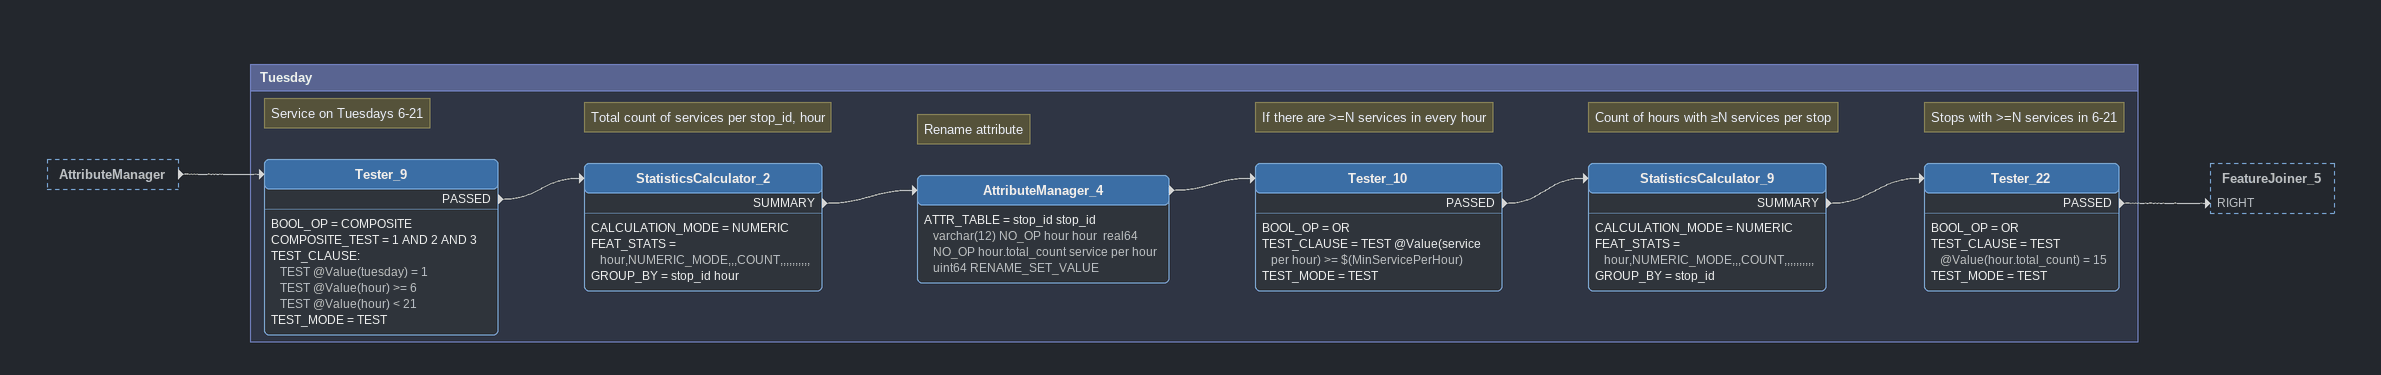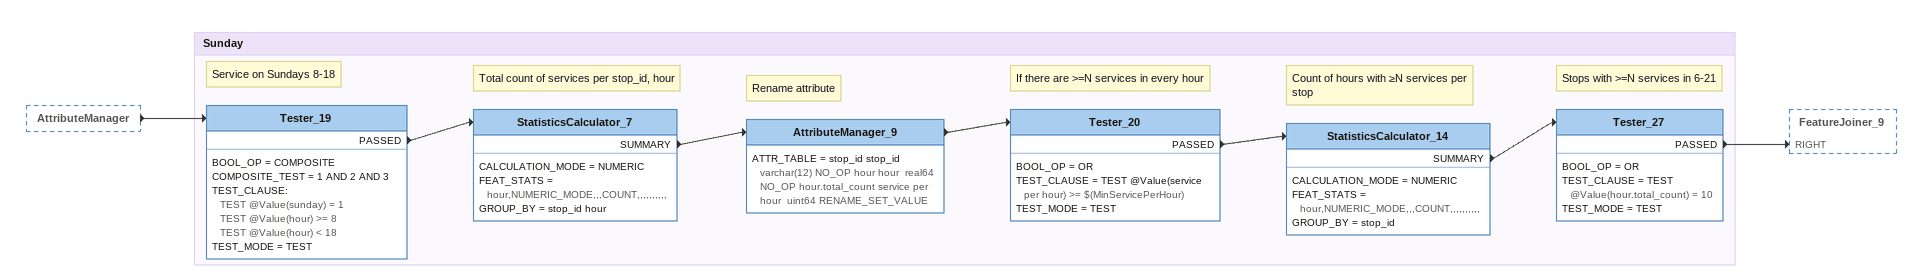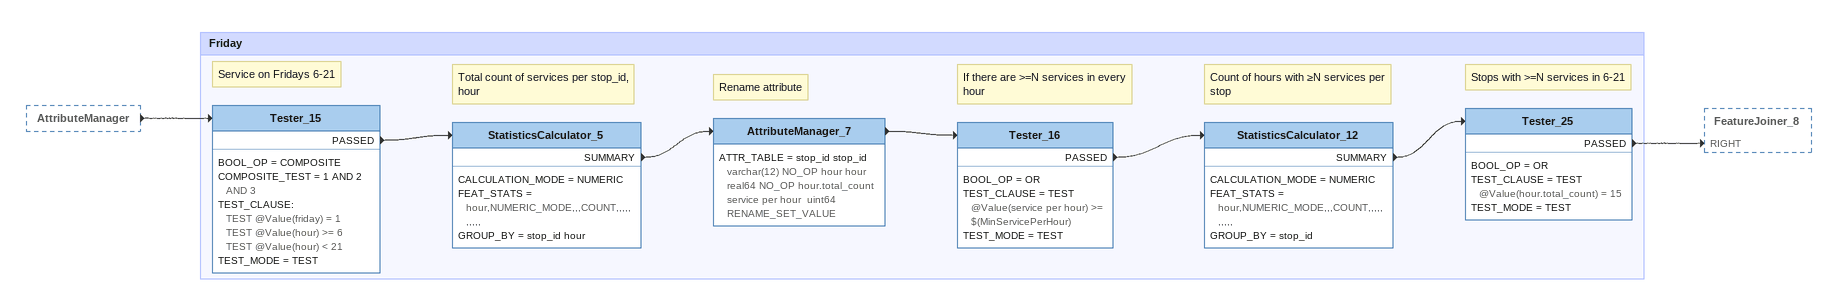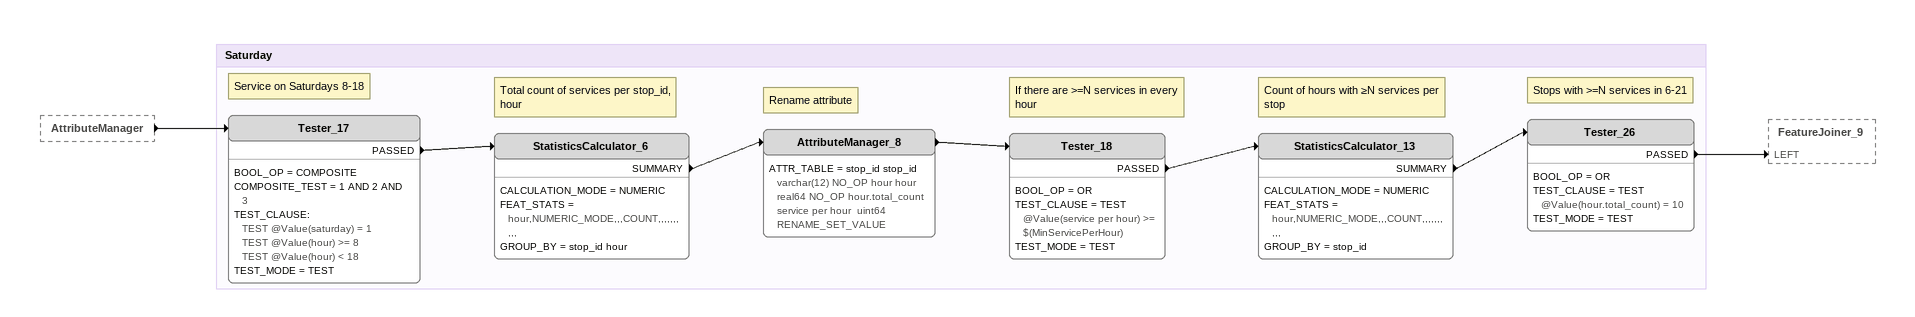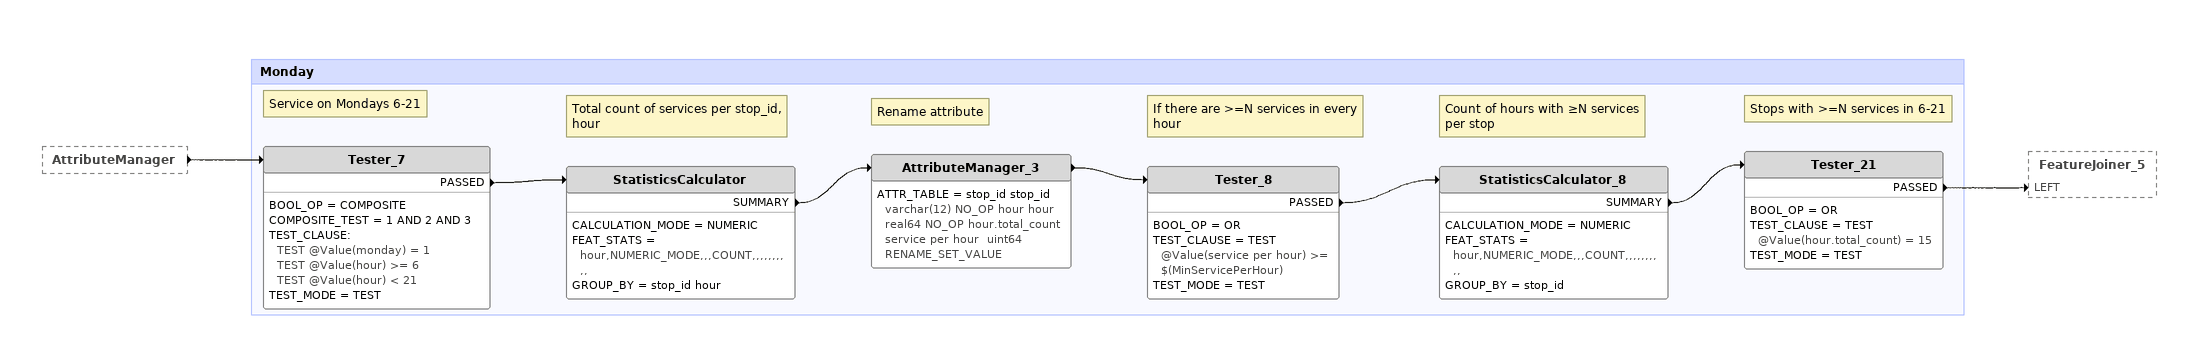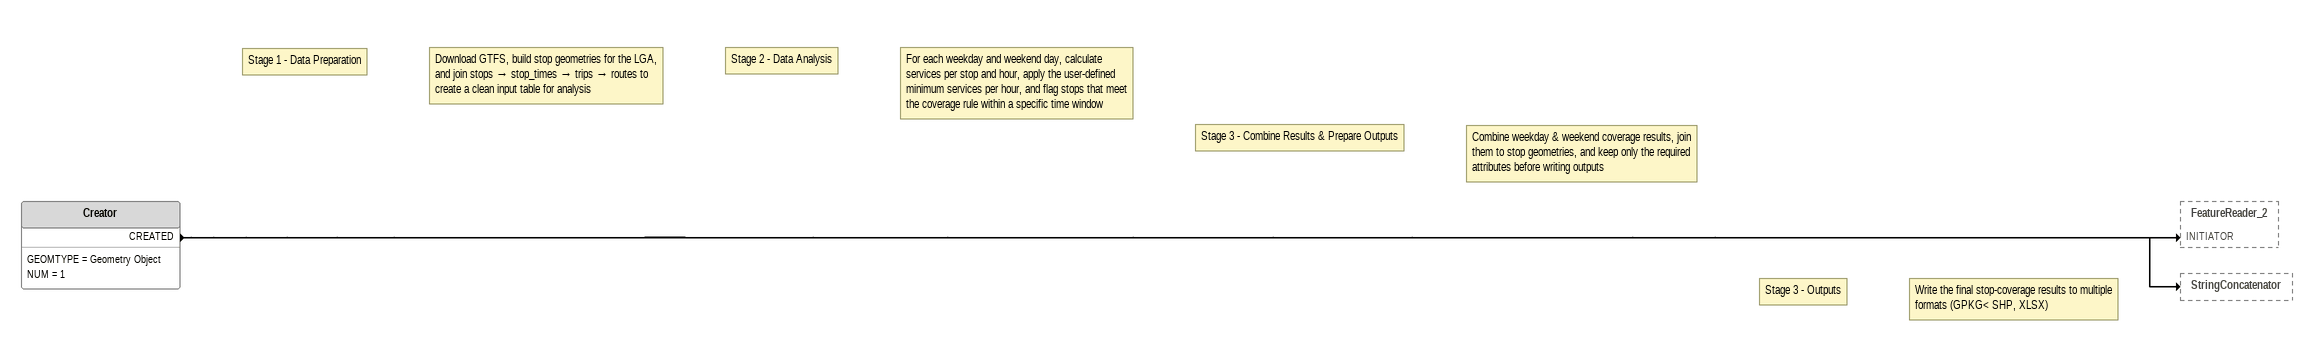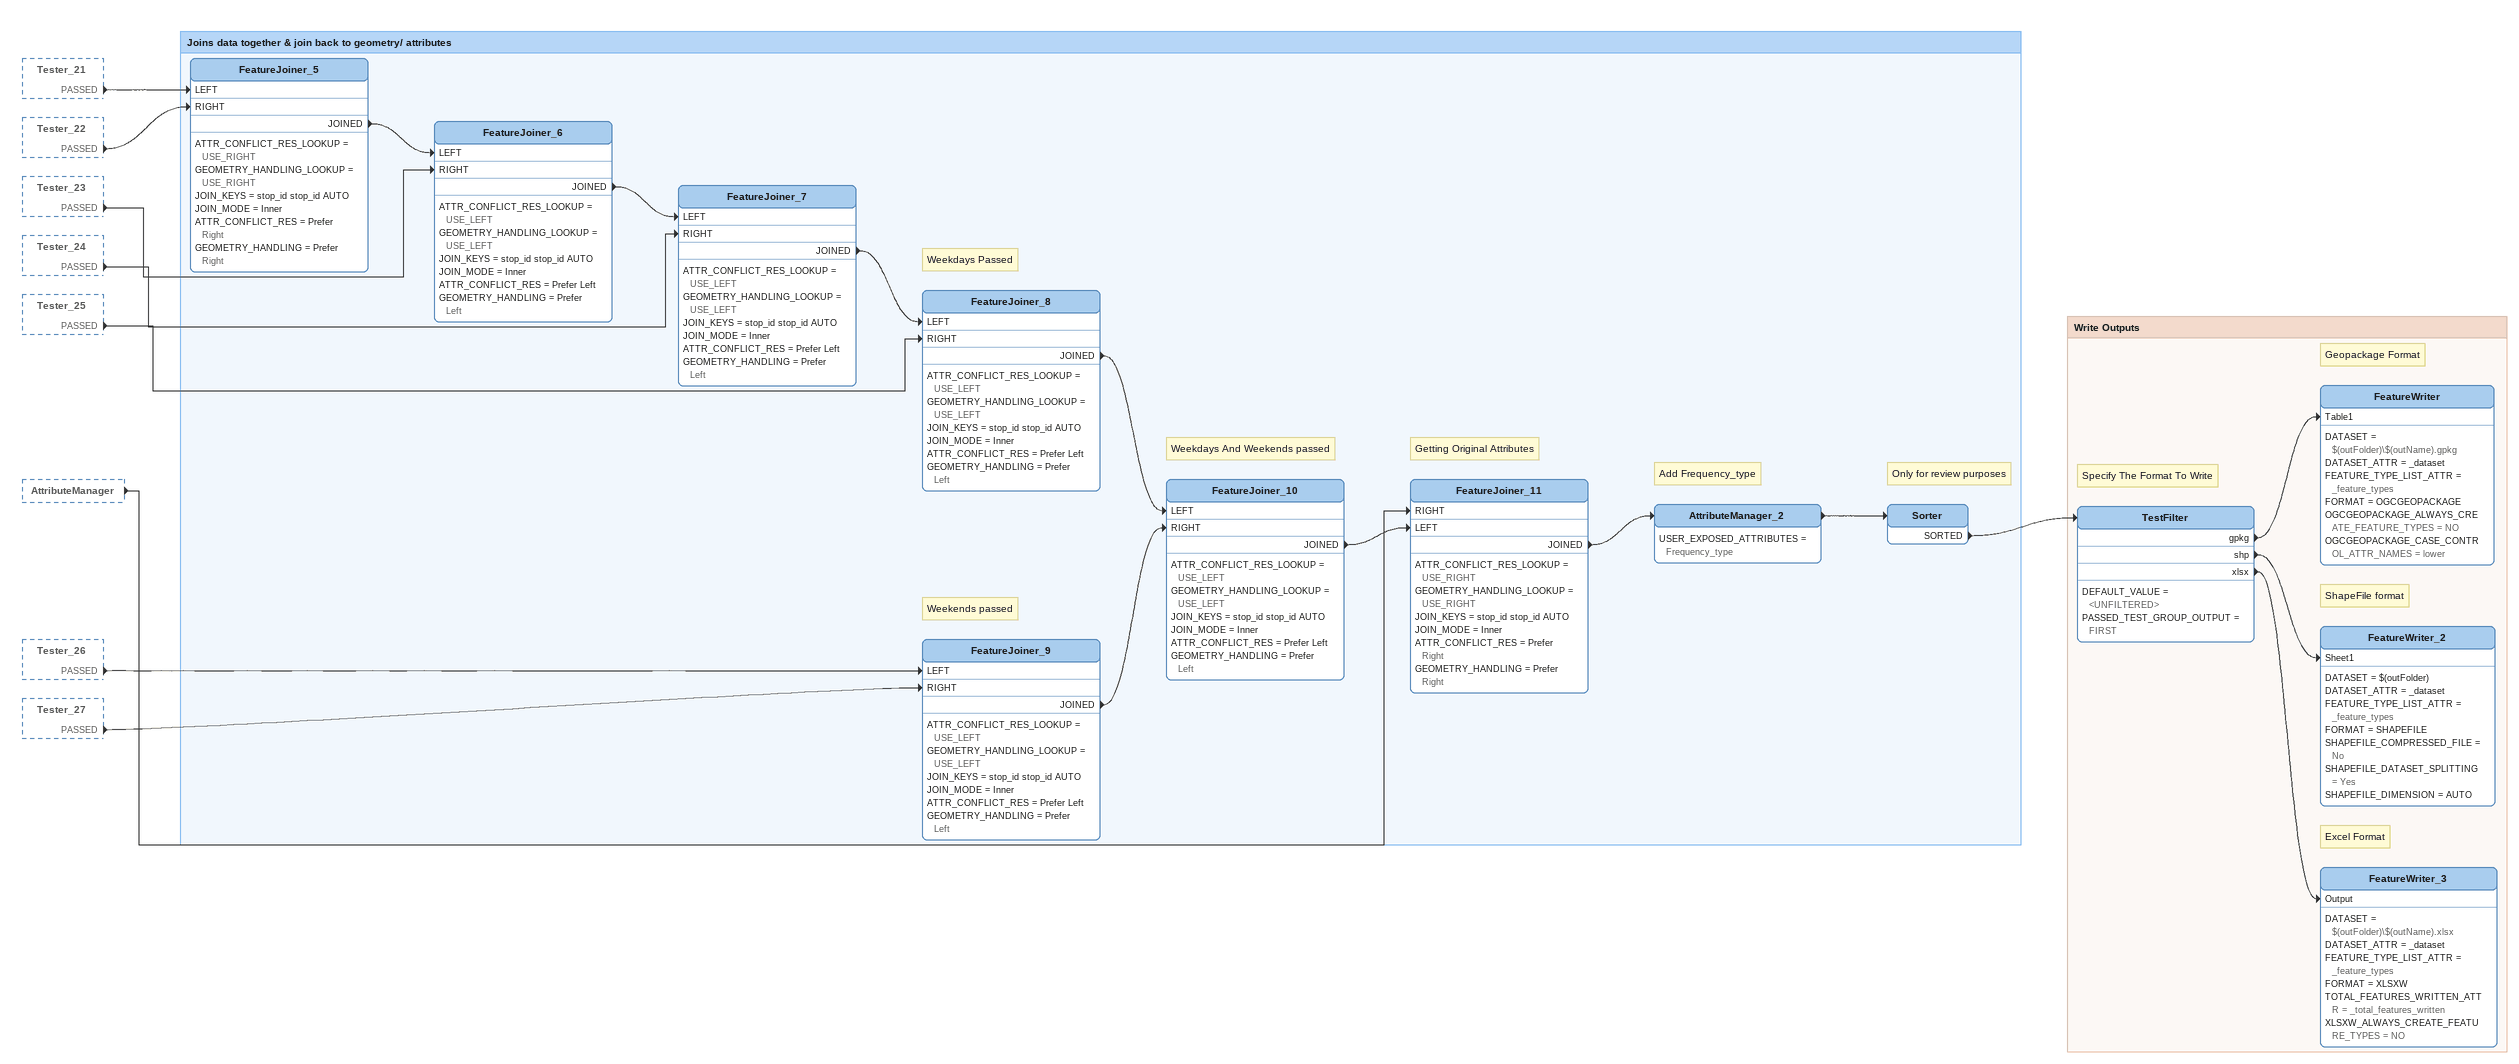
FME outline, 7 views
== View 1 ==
AttributeManager [outside]
    -> Tester_9

Bookmark: Tuesday
Note: Service on Tuesdays 6-21
Tester_9
    BOOL_OP = COMPOSITE
    COMPOSITE_TEST = 1 AND 2 AND 3
    TEST_CLAUSE:
      TEST @Value(tuesday) = 1
      TEST @Value(hour) >= 6
      TEST @Value(hour) < 21
    TEST_MODE = TEST
    PASSED -> StatisticsCalculator_2
Note: Total count of services per stop_id, hour
StatisticsCalculator_2
    CALCULATION_MODE = NUMERIC
    FEAT_STATS = hour,NUMERIC_MODE,,,COUNT,,,,,,,,,,
    GROUP_BY = stop_id hour
    SUMMARY -> AttributeManager_4
Note: Rename attribute
AttributeManager_4
    ATTR_TABLE = stop_id stop_id  varchar(12) NO_OP hour hour  real64 NO_OP hour.total_count service per hour  uint64 RENAME_SET_VALUE
    -> Tester_10
Note: If there are >=N services in every hour
Tester_10
    BOOL_OP = OR
    TEST_CLAUSE = TEST @Value(service per hour) >= $(MinServicePerHour)
    TEST_MODE = TEST
    PASSED -> StatisticsCalculator_9
Note: Count of hours with ≥N services per stop
StatisticsCalculator_9
    CALCULATION_MODE = NUMERIC
    FEAT_STATS = hour,NUMERIC_MODE,,,COUNT,,,,,,,,,,
    GROUP_BY = stop_id
    SUMMARY -> Tester_22
Note: Stops with >=N services in 6-21
Tester_22
    BOOL_OP = OR
    TEST_CLAUSE = TEST @Value(hour.total_count) = 15
    TEST_MODE = TEST
    PASSED -> FeatureJoiner_5 [RIGHT]

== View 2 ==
AttributeManager [outside]
    -> Tester_19

Bookmark: Sunday
Note: Service on Sundays 8-18
Tester_19
    BOOL_OP = COMPOSITE
    COMPOSITE_TEST = 1 AND 2 AND 3
    TEST_CLAUSE:
      TEST @Value(sunday) = 1
      TEST @Value(hour) >= 8
      TEST @Value(hour) < 18
    TEST_MODE = TEST
    PASSED -> StatisticsCalculator_7
Note: Total count of services per stop_id, hour
StatisticsCalculator_7
    CALCULATION_MODE = NUMERIC
    FEAT_STATS = hour,NUMERIC_MODE,,,COUNT,,,,,,,,,,
    GROUP_BY = stop_id hour
    SUMMARY -> AttributeManager_9
Note: Rename attribute
AttributeManager_9
    ATTR_TABLE = stop_id stop_id  varchar(12) NO_OP hour hour  real64 NO_OP hour.total_count service per hour  uint64 RENAME_SET_VALUE
    -> Tester_20
Note: If there are >=N services in every hour
Tester_20
    BOOL_OP = OR
    TEST_CLAUSE = TEST @Value(service per hour) >= $(MinServicePerHour)
    TEST_MODE = TEST
    PASSED -> StatisticsCalculator_14
Note: Count of hours with ≥N services per stop
StatisticsCalculator_14
    CALCULATION_MODE = NUMERIC
    FEAT_STATS = hour,NUMERIC_MODE,,,COUNT,,,,,,,,,,
    GROUP_BY = stop_id
    SUMMARY -> Tester_27
Note: Stops with >=N services in 6-21
Tester_27
    BOOL_OP = OR
    TEST_CLAUSE = TEST @Value(hour.total_count) = 10
    TEST_MODE = TEST
    PASSED -> FeatureJoiner_9 [RIGHT]

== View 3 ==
AttributeManager [outside]
    -> Tester_15

Bookmark: Friday
Note: Service on Fridays 6-21
Tester_15
    BOOL_OP = COMPOSITE
    COMPOSITE_TEST = 1 AND 2 AND 3
    TEST_CLAUSE:
      TEST @Value(friday) = 1
      TEST @Value(hour) >= 6
      TEST @Value(hour) < 21
    TEST_MODE = TEST
    PASSED -> StatisticsCalculator_5
Note: Total count of services per stop_id, hour
StatisticsCalculator_5
    CALCULATION_MODE = NUMERIC
    FEAT_STATS = hour,NUMERIC_MODE,,,COUNT,,,,,,,,,,
    GROUP_BY = stop_id hour
    SUMMARY -> AttributeManager_7
Note: Rename attribute
AttributeManager_7
    ATTR_TABLE = stop_id stop_id  varchar(12) NO_OP hour hour  real64 NO_OP hour.total_count service per hour  uint64 RENAME_SET_VALUE
    -> Tester_16
Note: If there are >=N services in every hour
Tester_16
    BOOL_OP = OR
    TEST_CLAUSE = TEST @Value(service per hour) >= $(MinServicePerHour)
    TEST_MODE = TEST
    PASSED -> StatisticsCalculator_12
Note: Count of hours with ≥N services per stop
StatisticsCalculator_12
    CALCULATION_MODE = NUMERIC
    FEAT_STATS = hour,NUMERIC_MODE,,,COUNT,,,,,,,,,,
    GROUP_BY = stop_id
    SUMMARY -> Tester_25
Note: Stops with >=N services in 6-21
Tester_25
    BOOL_OP = OR
    TEST_CLAUSE = TEST @Value(hour.total_count) = 15
    TEST_MODE = TEST
    PASSED -> FeatureJoiner_8 [RIGHT]

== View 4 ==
AttributeManager [outside]
    -> Tester_17

Bookmark: Saturday
Note: Service on Saturdays 8-18
Tester_17
    BOOL_OP = COMPOSITE
    COMPOSITE_TEST = 1 AND 2 AND 3
    TEST_CLAUSE:
      TEST @Value(saturday) = 1
      TEST @Value(hour) >= 8
      TEST @Value(hour) < 18
    TEST_MODE = TEST
    PASSED -> StatisticsCalculator_6
Note: Total count of services per stop_id, hour
StatisticsCalculator_6
    CALCULATION_MODE = NUMERIC
    FEAT_STATS = hour,NUMERIC_MODE,,,COUNT,,,,,,,,,,
    GROUP_BY = stop_id hour
    SUMMARY -> AttributeManager_8
Note: Rename attribute
AttributeManager_8
    ATTR_TABLE = stop_id stop_id  varchar(12) NO_OP hour hour  real64 NO_OP hour.total_count service per hour  uint64 RENAME_SET_VALUE
    -> Tester_18
Note: If there are >=N services in every hour
Tester_18
    BOOL_OP = OR
    TEST_CLAUSE = TEST @Value(service per hour) >= $(MinServicePerHour)
    TEST_MODE = TEST
    PASSED -> StatisticsCalculator_13
Note: Count of hours with ≥N services per stop
StatisticsCalculator_13
    CALCULATION_MODE = NUMERIC
    FEAT_STATS = hour,NUMERIC_MODE,,,COUNT,,,,,,,,,,
    GROUP_BY = stop_id
    SUMMARY -> Tester_26
Note: Stops with >=N services in 6-21
Tester_26
    BOOL_OP = OR
    TEST_CLAUSE = TEST @Value(hour.total_count) = 10
    TEST_MODE = TEST
    PASSED -> FeatureJoiner_9 [LEFT]

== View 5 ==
AttributeManager [outside]
    -> Tester_7

Bookmark: Monday
Note: Service on Mondays 6-21
Tester_7
    BOOL_OP = COMPOSITE
    COMPOSITE_TEST = 1 AND 2 AND 3
    TEST_CLAUSE:
      TEST @Value(monday) = 1
      TEST @Value(hour) >= 6
      TEST @Value(hour) < 21
    TEST_MODE = TEST
    PASSED -> StatisticsCalculator
Note: Total count of services per stop_id, hour
StatisticsCalculator
    CALCULATION_MODE = NUMERIC
    FEAT_STATS = hour,NUMERIC_MODE,,,COUNT,,,,,,,,,,
    GROUP_BY = stop_id hour
    SUMMARY -> AttributeManager_3
Note: Rename attribute
AttributeManager_3
    ATTR_TABLE = stop_id stop_id  varchar(12) NO_OP hour hour  real64 NO_OP hour.total_count service per hour  uint64 RENAME_SET_VALUE
    -> Tester_8
Note: If there are >=N services in every hour
Tester_8
    BOOL_OP = OR
    TEST_CLAUSE = TEST @Value(service per hour) >= $(MinServicePerHour)
    TEST_MODE = TEST
    PASSED -> StatisticsCalculator_8
Note: Count of hours with ≥N services per stop
StatisticsCalculator_8
    CALCULATION_MODE = NUMERIC
    FEAT_STATS = hour,NUMERIC_MODE,,,COUNT,,,,,,,,,,
    GROUP_BY = stop_id
    SUMMARY -> Tester_21
Note: Stops with >=N services in 6-21
Tester_21
    BOOL_OP = OR
    TEST_CLAUSE = TEST @Value(hour.total_count) = 15
    TEST_MODE = TEST
    PASSED -> FeatureJoiner_5 [LEFT]

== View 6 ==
Note: Stage 1 - Data Preparation
Note: Download GTFS, build stop geometries for the LGA, and join stops → stop_times → trips → routes to create a clean input table for analysis
Note: Stage 2 - Data Analysis
Note: For each weekday and weekend day, calculate services per stop and hour, apply the user-defined minimum services per hour, and flag stops that meet the coverage rule within a specific time window
Note: Stage 3 - Combine Results & Prepare Outputs
Note: Combine weekday & weekend coverage results, join them to stop geometries, and keep only the required attributes before writing outputs
Note: Stage 3 - Outputs
Note: Write the final stop-coverage results to multiple formats (GPKG< SHP, XLSX)
Creator
    GEOMTYPE = Geometry Object
    NUM = 1
    CREATED -> FeatureReader_2 [INITIATOR]
    CREATED -> StringConcatenator

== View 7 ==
Tester_21 [outside]
    PASSED -> FeatureJoiner_5 [LEFT]
Tester_22 [outside]
    PASSED -> FeatureJoiner_5 [RIGHT]
Tester_23 [outside]
    PASSED -> FeatureJoiner_6 [RIGHT]
Tester_24 [outside]
    PASSED -> FeatureJoiner_7 [RIGHT]
Tester_25 [outside]
    PASSED -> FeatureJoiner_8 [RIGHT]
AttributeManager [outside]
    -> FeatureJoiner_11 [RIGHT]
Tester_26 [outside]
    PASSED -> FeatureJoiner_9 [LEFT]
Tester_27 [outside]
    PASSED -> FeatureJoiner_9 [RIGHT]

Bookmark: Joins data together & join back to geometry/ attributes
FeatureJoiner_5
    ATTR_CONFLICT_RES_LOOKUP = USE_RIGHT
    GEOMETRY_HANDLING_LOOKUP = USE_RIGHT
    JOIN_KEYS = stop_id stop_id AUTO
    JOIN_MODE = Inner
    ATTR_CONFLICT_RES = Prefer Right
    GEOMETRY_HANDLING = Prefer Right
    JOINED -> FeatureJoiner_6 [LEFT]
FeatureJoiner_6
    ATTR_CONFLICT_RES_LOOKUP = USE_LEFT
    GEOMETRY_HANDLING_LOOKUP = USE_LEFT
    JOIN_KEYS = stop_id stop_id AUTO
    JOIN_MODE = Inner
    ATTR_CONFLICT_RES = Prefer Left
    GEOMETRY_HANDLING = Prefer Left
    JOINED -> FeatureJoiner_7 [LEFT]
FeatureJoiner_7
    ATTR_CONFLICT_RES_LOOKUP = USE_LEFT
    GEOMETRY_HANDLING_LOOKUP = USE_LEFT
    JOIN_KEYS = stop_id stop_id AUTO
    JOIN_MODE = Inner
    ATTR_CONFLICT_RES = Prefer Left
    GEOMETRY_HANDLING = Prefer Left
    JOINED -> FeatureJoiner_8 [LEFT]
Note: Weekdays Passed
FeatureJoiner_8
    ATTR_CONFLICT_RES_LOOKUP = USE_LEFT
    GEOMETRY_HANDLING_LOOKUP = USE_LEFT
    JOIN_KEYS = stop_id stop_id AUTO
    JOIN_MODE = Inner
    ATTR_CONFLICT_RES = Prefer Left
    GEOMETRY_HANDLING = Prefer Left
    JOINED -> FeatureJoiner_10 [LEFT]
Note: Weekends passed
FeatureJoiner_9
    ATTR_CONFLICT_RES_LOOKUP = USE_LEFT
    GEOMETRY_HANDLING_LOOKUP = USE_LEFT
    JOIN_KEYS = stop_id stop_id AUTO
    JOIN_MODE = Inner
    ATTR_CONFLICT_RES = Prefer Left
    GEOMETRY_HANDLING = Prefer Left
    JOINED -> FeatureJoiner_10 [RIGHT]
Note: Weekdays And Weekends passed
FeatureJoiner_10
    ATTR_CONFLICT_RES_LOOKUP = USE_LEFT
    GEOMETRY_HANDLING_LOOKUP = USE_LEFT
    JOIN_KEYS = stop_id stop_id AUTO
    JOIN_MODE = Inner
    ATTR_CONFLICT_RES = Prefer Left
    GEOMETRY_HANDLING = Prefer Left
    JOINED -> FeatureJoiner_11 [LEFT]
Note: Getting Original Attributes
FeatureJoiner_11
    ATTR_CONFLICT_RES_LOOKUP = USE_RIGHT
    GEOMETRY_HANDLING_LOOKUP = USE_RIGHT
    JOIN_KEYS = stop_id stop_id AUTO
    JOIN_MODE = Inner
    ATTR_CONFLICT_RES = Prefer Right
    GEOMETRY_HANDLING = Prefer Right
    JOINED -> AttributeManager_2
Note: Add Frequency_type
AttributeManager_2
    USER_EXPOSED_ATTRIBUTES = Frequency_type
    -> Sorter
Note: Only for review purposes
Sorter
    SORTED -> TestFilter

Bookmark: Write Outputs
Note: Specify The Format To Write
TestFilter
    DEFAULT_VALUE = <UNFILTERED>
    PASSED_TEST_GROUP_OUTPUT = FIRST
    gpkg -> FeatureWriter [Table1]
    shp -> FeatureWriter_2 [Sheet1]
    xlsx -> FeatureWriter_3 [Output]
Note: Geopackage Format
FeatureWriter
    DATASET = $(outFolder)\$(outName).gpkg
    DATASET_ATTR = _dataset
    FEATURE_TYPE_LIST_ATTR = _feature_types
    FORMAT = OGCGEOPACKAGE
    OGCGEOPACKAGE_ALWAYS_CREATE_FEATURE_TYPES = NO
    OGCGEOPACKAGE_CASE_CONTROL_ATTR_NAMES = lower
Note: ShapeFile format
FeatureWriter_2
    DATASET = $(outFolder)
    DATASET_ATTR = _dataset
    FEATURE_TYPE_LIST_ATTR = _feature_types
    FORMAT = SHAPEFILE
    SHAPEFILE_COMPRESSED_FILE = No
    SHAPEFILE_DATASET_SPLITTING = Yes
    SHAPEFILE_DIMENSION = AUTO
Note: Excel Format
FeatureWriter_3
    DATASET = $(outFolder)\$(outName).xlsx
    DATASET_ATTR = _dataset
    FEATURE_TYPE_LIST_ATTR = _feature_types
    FORMAT = XLSXW
    TOTAL_FEATURES_WRITTEN_ATTR = _total_features_written
    XLSXW_ALWAYS_CREATE_FEATURE_TYPES = NO
